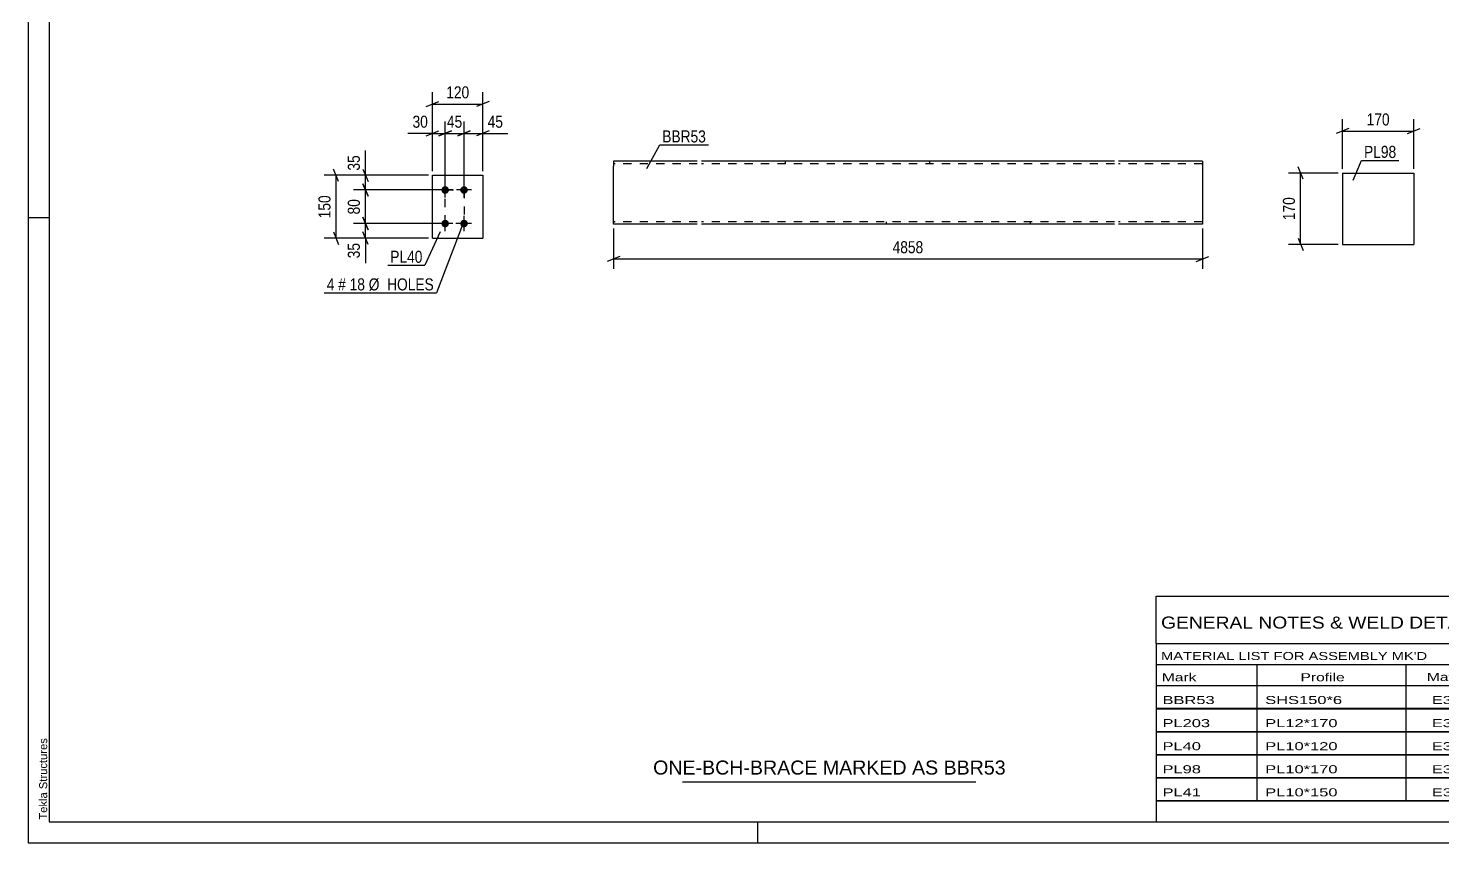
# Model space of a CAD drawing. Header units: millimetres. Extents: x 0 to 594, y 0 to 420.
# Drawn here: x 0 to 337.3, y 0 to 194.2 of the extents above; entities that cross this region are included whole.
import ezdxf

# ---------------------------------------------------------------- set-up
doc = ezdxf.new("R2010")
doc.units = ezdxf.units.MM
doc.linetypes.add('DXK_LINE_DOT2', pattern=[3.9198, 1.9599, -1.9599])
doc.styles.add('Arial', font='ARIAL.TTF', dxfattribs={"height": 0.2})
doc.styles.add('Arial Narrow', font='ARIALN.TTF', dxfattribs={"height": 0.2})

# ---------------------------------------------------------------- blocks, each defined once
blk = doc.blocks.new('Unknown-580609276-1130')
at = {"color": 5, "linetype": 'Continuous'}
for p, q in [((0, 420), (0, 0)), ((5, 415), (5, 5)), ((5, 149), (0, 149)), ((5, 5), (589, 5)), ((174, 0), (174, 5)), ((0, 0), (594, 0))]:
    blk.add_line(p, q, dxfattribs=at)
at = {"color": 174, "linetype": 'Continuous', "style": 'Arial'}
blk.add_text('Tekla Structures', height=1.9102, rotation=90, dxfattribs=at).set_placement((4.5, 5.5))
blk = doc.blocks.new('Part-580609276-2167 - 2161')
at = {"color": 2, "linetype": 'Continuous'}
for p, q in [((96.42, 144.13), (96.42, 159.13)), ((96.42, 159.13), (108.42, 159.13)), ((108.42, 159.13), (108.42, 144.13)), ((96.42, 144.13), (96.42, 144.13)), ((96.42, 144.13), (108.42, 144.13)), ((108.42, 144.13), (108.42, 144.13))]:
    blk.add_line(p, q, dxfattribs=at)
at = {"color": 7, "linetype": 'DXK_LINE_DOT2'}
for p, q in [((96.42, 159.13), (108.42, 159.13)), ((96.42, 144.13), (108.42, 144.13))]:
    blk.add_line(p, q, dxfattribs=at)
blk = doc.blocks.new('Bolt-580609276-2200 - 2161')
at = {"linetype": 'Continuous'}
for points in [[(99.42, 156.53), (99.61, 156.51), (99.79, 156.45), (99.95, 156.35), (100.09, 156.23), (100.2, 156.08), (100.28, 155.9), (100.32, 155.72), (100.32, 155.53), (100.28, 155.35), (100.2, 155.18), (100.09, 155.02), (99.95, 154.9), (99.79, 154.8), (99.61, 154.75), (99.42, 154.73), (99.23, 154.75), (99.06, 154.8), (98.89, 154.9), (98.75, 155.02), (98.64, 155.18), (98.57, 155.35), (98.53, 155.53), (98.53, 155.72), (98.57, 155.9), (98.64, 156.08), (98.75, 156.23), (98.89, 156.35), (99.06, 156.45), (99.23, 156.51)], [(103.92, 156.53), (104.11, 156.51), (104.29, 156.45), (104.45, 156.35), (104.59, 156.23), (104.7, 156.08), (104.78, 155.9), (104.82, 155.72), (104.82, 155.53), (104.78, 155.35), (104.7, 155.18), (104.59, 155.02), (104.45, 154.9), (104.29, 154.8), (104.11, 154.75), (103.92, 154.73), (103.73, 154.75), (103.56, 154.8), (103.39, 154.9), (103.25, 155.02), (103.14, 155.18), (103.07, 155.35), (103.03, 155.53), (103.03, 155.72), (103.07, 155.9), (103.14, 156.08), (103.25, 156.23), (103.39, 156.35), (103.56, 156.45), (103.73, 156.51)], [(99.42, 148.53), (99.61, 148.51), (99.79, 148.45), (99.95, 148.35), (100.09, 148.23), (100.2, 148.08), (100.28, 147.9), (100.32, 147.72), (100.32, 147.53), (100.28, 147.35), (100.2, 147.18), (100.09, 147.02), (99.95, 146.9), (99.79, 146.8), (99.61, 146.75), (99.42, 146.73), (99.23, 146.75), (99.06, 146.8), (98.89, 146.9), (98.75, 147.02), (98.64, 147.18), (98.57, 147.35), (98.53, 147.53), (98.53, 147.72), (98.57, 147.9), (98.64, 148.08), (98.75, 148.23), (98.89, 148.35), (99.06, 148.45), (99.23, 148.51)], [(103.92, 148.53), (104.11, 148.51), (104.29, 148.45), (104.45, 148.35), (104.59, 148.23), (104.7, 148.08), (104.78, 147.9), (104.82, 147.72), (104.82, 147.53), (104.78, 147.35), (104.7, 147.18), (104.59, 147.02), (104.45, 146.9), (104.29, 146.8), (104.11, 146.75), (103.92, 146.73), (103.73, 146.75), (103.56, 146.8), (103.39, 146.9), (103.25, 147.02), (103.14, 147.18), (103.07, 147.35), (103.03, 147.53), (103.03, 147.72), (103.07, 147.9), (103.14, 148.08), (103.25, 148.23), (103.39, 148.35), (103.56, 148.45), (103.73, 148.51)]]:
    blk.add_hatch(color=1, dxfattribs=at).paths.add_polyline_path(points)
at = {"color": 1, "linetype": 'Continuous'}
for p, q in [((101.22, 155.63), (97.62, 155.63)), ((99.42, 153.83), (99.42, 157.43)), ((105.72, 155.63), (102.12, 155.63)), ((103.92, 153.83), (103.92, 157.43)), ((99.42, 145.83), (99.42, 149.43)), ((103.92, 145.83), (103.92, 149.43)), ((101.22, 147.63), (97.62, 147.63)), ((105.72, 147.63), (102.12, 147.63))]:
    blk.add_line(p, q, dxfattribs=at)
blk = doc.blocks.new('Part-580609276-2404 - 2398')
at = {"color": 2, "linetype": 'Continuous'}
for p, q in [((313.43, 159.67), (330.43, 159.67)), ((313.43, 159.67), (313.43, 142.67)), ((330.43, 159.67), (330.43, 142.67)), ((313.43, 142.67), (330.43, 142.67))]:
    blk.add_line(p, q, dxfattribs=at)
blk = doc.blocks.new('Part-580609276-2436 - 2428')
at = {"color": 2, "linetype": 'Continuous'}
for p, q in [((159.54, 162.47), (139.54, 162.47)), ((139.54, 162.47), (139.54, 161.27)), ((259.02, 162.47), (160.54, 162.47)), ((280.02, 162.47), (260.02, 162.47)), ((280.02, 162.47), (280.02, 162.38)), ((280.02, 162.38), (280.02, 161.27)), ((139.54, 148.21), (139.54, 161.27)), ((280.02, 161.27), (280.02, 147.47)), ((139.54, 147.56), (139.54, 148.21)), ((139.54, 147.47), (139.54, 147.56)), ((159.54, 147.47), (139.54, 147.47)), ((259.02, 147.47), (160.54, 147.47)), ((280.02, 147.47), (260.02, 147.47))]:
    blk.add_line(p, q, dxfattribs=at)
at = {"color": 7, "linetype": 'DXK_LINE_DOT2'}
for p, q in [((180.54, 162.47), (180.54, 161.87)), ((214.91, 162.47), (214.91, 161.87)), ((280.02, 162.12), (280.02, 161.27)), ((159.54, 161.87), (139.54, 161.87)), ((259.02, 161.87), (160.54, 161.87)), ((280.02, 161.87), (260.02, 161.87)), ((139.54, 148.21), (139.54, 147.82)), ((139.54, 148.07), (139.54, 148.12)), ((159.54, 148.07), (139.54, 148.07)), ((139.54, 147.47), (139.54, 147.47)), ((259.02, 148.07), (160.54, 148.07)), ((204.66, 147.47), (204.66, 148.07)), ((239.02, 147.47), (239.02, 148.07)), ((280.02, 148.07), (260.02, 148.07)), ((280.02, 148.12), (280.02, 148.21)), ((280.02, 148.07), (280.02, 148.12)), ((280.02, 148.07), (280.02, 148.12))]:
    blk.add_line(p, q, dxfattribs=at)
blk = doc.blocks.new('Rectangle-580609276-2384 - 2161')
at = {"color": 1, "linetype": 'DXK_LINE_DOT2'}
blk.add_lwpolyline([(99.42, 155.63), (103.92, 155.63), (103.92, 147.63), (99.42, 147.63), (99.42, 155.63)], close=True, dxfattribs=at)
blk = doc.blocks.new('StraightDimension-580609276-2344 - 2161')
at = {"color": 7, "linetype": 'Continuous'}
for p, q in [((97.92, 168.53), (100.92, 169.73)), ((99.42, 156.63), (99.42, 171.98)), ((99.42, 169.13), (103.92, 169.13)), ((105.42, 169.73), (102.42, 168.53)), ((103.92, 156.63), (103.92, 171.98))]:
    blk.add_line(p, q, dxfattribs=at)
at = {"color": 0}
blk.add_wipeout([(104.1, 169.88), (104.1, 174.08), (99.24, 174.08), (99.24, 169.88)], dxfattribs=at)
at = {"color": 3, "style": 'Arial Narrow'}
blk.add_text('45', height=2.863, dxfattribs=at).set_placement((99.84, 170.48))
blk = doc.blocks.new('StraightDimension-580609276-2300 - 2161')
at = {"color": 7, "linetype": 'Continuous'}
for p, q in [((95.42, 159.13), (77.57, 159.13)), ((79.82, 160.63), (81.02, 157.63)), ((80.42, 155.63), (80.42, 159.13)), ((98.42, 155.63), (77.57, 155.63)), ((81.02, 154.13), (79.82, 157.13))]:
    blk.add_line(p, q, dxfattribs=at)
at = {"color": 0}
blk.add_wipeout([(79.67, 164.51), (75.47, 164.51), (75.47, 159.65), (79.67, 159.65)], dxfattribs=at)
at = {"color": 7, "linetype": 'Continuous'}
blk.add_line((80.42, 159.13), (80.42, 165.03), dxfattribs=at)
blk.add_line((80.42, 159.13), (80.42, 165.03), dxfattribs=at)
at = {"color": 3, "style": 'Arial Narrow'}
blk.add_text('35', height=2.863, rotation=90.0002, dxfattribs=at).set_placement((79.07, 160.25))
blk = doc.blocks.new('StraightDimension-580609276-2277 - 2161')
at = {"color": 7, "linetype": 'Continuous'}
for p, q in [((79.82, 149.13), (81.02, 146.13)), ((98.42, 147.63), (77.57, 147.63)), ((81.02, 142.63), (79.82, 145.63)), ((80.42, 144.13), (80.42, 147.63)), ((95.42, 144.13), (77.57, 144.13))]:
    blk.add_line(p, q, dxfattribs=at)
at = {"color": 0}
blk.add_wipeout([(79.67, 143.6), (75.47, 143.6), (75.47, 138.74), (79.67, 138.74)], dxfattribs=at)
at = {"color": 7, "linetype": 'Continuous'}
blk.add_line((80.42, 144.13), (80.42, 138.22), dxfattribs=at)
blk.add_line((80.42, 144.13), (80.42, 138.22), dxfattribs=at)
at = {"color": 3, "style": 'Arial Narrow'}
blk.add_text('35', height=2.863, rotation=90.0002, dxfattribs=at).set_placement((79.07, 139.34))
blk = doc.blocks.new('StraightDimension-580609276-2290 - 2161')
at = {"color": 7, "linetype": 'Continuous'}
for p, q in [((98.42, 155.63), (77.57, 155.63)), ((79.82, 157.13), (81.02, 154.13)), ((80.42, 147.63), (80.42, 155.63)), ((81.02, 146.13), (79.82, 149.13)), ((98.42, 147.63), (77.57, 147.63))]:
    blk.add_line(p, q, dxfattribs=at)
at = {"color": 0}
blk.add_wipeout([(79.67, 154.05), (75.47, 154.05), (75.47, 149.2), (79.67, 149.2)], dxfattribs=at)
at = {"color": 3, "style": 'Arial Narrow'}
blk.add_text('80', height=2.863, rotation=90.0002, dxfattribs=at).set_placement((79.07, 149.8))
blk = doc.blocks.new('StraightDimension-580609276-2314 - 2161')
at = {"color": 7, "linetype": 'Continuous'}
for p, q in [((95.42, 159.13), (70.57, 159.13)), ((74.02, 157.63), (72.82, 160.63)), ((73.42, 144.13), (73.42, 159.13)), ((72.82, 145.63), (74.02, 142.63)), ((95.42, 144.13), (70.57, 144.13))]:
    blk.add_line(p, q, dxfattribs=at)
at = {"color": 0}
blk.add_wipeout([(72.67, 154.97), (68.47, 154.97), (68.47, 148.28), (72.67, 148.28)], dxfattribs=at)
at = {"color": 3, "style": 'Arial Narrow'}
blk.add_text('150', height=2.863, rotation=90.0002, dxfattribs=at).set_placement((72.07, 148.88))
blk = doc.blocks.new('StraightDimension-580609276-2331 - 2161')
at = {"color": 7, "linetype": 'Continuous'}
for p, q in [((94.92, 168.53), (97.92, 169.73)), ((96.42, 160.13), (96.42, 171.98)), ((96.42, 169.13), (99.42, 169.13)), ((100.92, 169.73), (97.92, 168.53)), ((99.42, 156.63), (99.42, 171.98))]:
    blk.add_line(p, q, dxfattribs=at)
at = {"color": 0}
blk.add_wipeout([(95.9, 169.88), (95.9, 174.08), (91.04, 174.08), (91.04, 169.88)], dxfattribs=at)
at = {"color": 7, "linetype": 'Continuous'}
blk.add_line((96.42, 169.13), (90.52, 169.13), dxfattribs=at)
blk.add_line((96.42, 169.13), (90.52, 169.13), dxfattribs=at)
at = {"color": 3, "style": 'Arial Narrow'}
blk.add_text('30', height=2.863, dxfattribs=at).set_placement((91.64, 170.48))
blk = doc.blocks.new('StraightDimension-580609276-2354 - 2161')
at = {"color": 7, "linetype": 'Continuous'}
for p, q in [((102.42, 168.53), (105.42, 169.73)), ((103.92, 156.63), (103.92, 171.98)), ((103.92, 169.13), (108.42, 169.13)), ((109.92, 169.73), (106.92, 168.53)), ((108.42, 160.13), (108.42, 171.98))]:
    blk.add_line(p, q, dxfattribs=at)
at = {"color": 0}
blk.add_wipeout([(113.8, 169.88), (113.8, 174.08), (108.95, 174.08), (108.95, 169.88)], dxfattribs=at)
at = {"color": 7, "linetype": 'Continuous'}
blk.add_line((108.42, 169.13), (114.33, 169.13), dxfattribs=at)
blk.add_line((108.42, 169.13), (114.33, 169.13), dxfattribs=at)
at = {"color": 3, "style": 'Arial Narrow'}
blk.add_text('45', height=2.863, dxfattribs=at).set_placement((109.55, 170.48))
blk = doc.blocks.new('StraightDimension-580609276-2368 - 2161')
at = {"color": 7, "linetype": 'Continuous'}
for p, q in [((96.42, 160.13), (96.42, 178.98)), ((108.42, 160.13), (108.42, 178.98)), ((94.92, 175.53), (97.92, 176.73)), ((96.42, 176.13), (108.42, 176.13)), ((109.92, 176.73), (106.92, 175.53))]:
    blk.add_line(p, q, dxfattribs=at)
at = {"color": 0}
blk.add_wipeout([(105.76, 176.88), (105.76, 181.08), (99.08, 181.08), (99.08, 176.88)], dxfattribs=at)
at = {"color": 3, "style": 'Arial Narrow'}
blk.add_text('120', height=2.863, dxfattribs=at).set_placement((99.68, 177.48))
blk = doc.blocks.new('StraightDimension-580609276-2406 - 2398')
at = {"color": 7, "linetype": 'Continuous'}
for p, q in [((313.43, 160.67), (313.43, 172.52)), ((330.43, 160.67), (330.43, 172.52)), ((314.93, 170.27), (311.93, 169.07)), ((313.43, 169.67), (330.43, 169.67)), ((328.93, 169.07), (331.93, 170.27))]:
    blk.add_line(p, q, dxfattribs=at)
at = {"color": 0}
blk.add_wipeout([(325.27, 170.42), (325.27, 174.62), (318.59, 174.62), (318.59, 170.42)], dxfattribs=at)
at = {"color": 3, "style": 'Arial Narrow'}
blk.add_text('170', height=2.863, dxfattribs=at).set_placement((319.19, 171.02))
blk = doc.blocks.new('StraightDimension-580609276-2417 - 2398')
at = {"color": 7, "linetype": 'Continuous'}
for p, q in [((312.43, 159.67), (300.58, 159.67)), ((304.03, 158.17), (302.83, 161.17)), ((303.43, 142.67), (303.43, 159.67)), ((312.43, 142.67), (300.58, 142.67)), ((302.83, 144.17), (304.03, 141.17))]:
    blk.add_line(p, q, dxfattribs=at)
at = {"color": 0}
blk.add_wipeout([(302.68, 154.51), (298.48, 154.51), (298.48, 147.83), (302.68, 147.83)], dxfattribs=at)
at = {"color": 3, "style": 'Arial Narrow'}
blk.add_text('170', height=2.863, rotation=90.0002, dxfattribs=at).set_placement((302.08, 148.43))
blk = doc.blocks.new('StraightDimension-580609276-2441 - 2428')
at = {"color": 7, "linetype": 'Continuous'}
for p, q in [((139.54, 146.47), (139.54, 136.81)), ((280.02, 146.47), (280.02, 136.81)), ((141.04, 139.81), (138.04, 138.61)), ((139.54, 139.21), (280.02, 139.21)), ((278.52, 138.61), (281.52, 139.81))]:
    blk.add_line(p, q, dxfattribs=at)
at = {"color": 0}
blk.add_wipeout([(214.04, 139.96), (214.04, 144.16), (205.53, 144.16), (205.53, 139.96)], dxfattribs=at)
at = {"color": 3, "style": 'Arial Narrow'}
blk.add_text('4858', height=2.863, dxfattribs=at).set_placement((206.13, 140.56))
blk = doc.blocks.new('Unknown-580609276-4583')
at = {"color": 7, "linetype": 'Continuous'}
for p, q in [((269, 58.75), (429, 58.75)), ((269, 47.5), (269, 58.75)), ((429, 58.75), (429, 47.5)), ((269, 47.5), (429, 47.5)), ((269, 47.5), (269, 42.5)), ((429, 47.5), (429, 42.5)), ((269, 42.5), (429, 42.5)), ((269, 42.5), (269, 37.5)), ((293, 42.5), (293, 37.5)), ((328.5, 42.5), (328.5, 37.5)), ((354.5, 42.5), (354.5, 37.5)), ((367.5, 42.5), (367.5, 37.5)), ((385, 42.5), (385, 37.5)), ((407, 42.5), (407, 37.5)), ((429, 42.5), (429, 37.5)), ((269, 37.5), (429, 37.5)), ((269, 37.45), (269, 32.05)), ((269, 37.45), (429, 37.45)), ((293, 37.5), (293, 32)), ((328.5, 37.5), (328.5, 32)), ((354.5, 37.5), (354.5, 32)), ((367.5, 37.5), (367.5, 32)), ((385, 37.5), (385, 32)), ((407, 37.5), (407, 32)), ((429, 37.45), (429, 32.05)), ((269, 32.05), (429, 32.05)), ((269, 31.95), (269, 26.55)), ((269, 31.95), (429, 31.95)), ((293, 32), (293, 26.5)), ((328.5, 32), (328.5, 26.5)), ((354.5, 32), (354.5, 26.5)), ((367.5, 32), (367.5, 26.5)), ((385, 32), (385, 26.5)), ((407, 32), (407, 26.5)), ((429, 31.95), (429, 26.55)), ((269, 26.55), (429, 26.55)), ((269, 26.45), (269, 21.05)), ((269, 26.45), (429, 26.45)), ((293, 26.5), (293, 21)), ((328.5, 26.5), (328.5, 21)), ((354.5, 26.5), (354.5, 21)), ((367.5, 26.5), (367.5, 21)), ((385, 26.5), (385, 21)), ((407, 26.5), (407, 21)), ((429, 26.45), (429, 21.05)), ((269, 21.05), (429, 21.05)), ((269, 20.95), (269, 15.55)), ((269, 20.95), (429, 20.95)), ((293, 21), (293, 15.5)), ((328.5, 21), (328.5, 15.5)), ((354.5, 21), (354.5, 15.5)), ((367.5, 21), (367.5, 15.5)), ((385, 21), (385, 15.5)), ((407, 21), (407, 15.5)), ((429, 20.95), (429, 15.55)), ((269, 15.55), (429, 15.55)), ((269, 15.45), (269, 10.05)), ((269, 15.45), (429, 15.45)), ((293, 15.5), (293, 10)), ((328.5, 15.5), (328.5, 10)), ((354.5, 15.5), (354.5, 10)), ((367.5, 15.5), (367.5, 10)), ((385, 15.5), (385, 10)), ((407, 15.5), (407, 10)), ((429, 15.45), (429, 10.05)), ((269, 10.05), (429, 10.05)), ((269, 10), (429, 10)), ((269, 10), (269, 5)), ((385, 10), (385, 5)), ((407, 10), (407, 5)), ((429, 10), (429, 5)), ((269, 5), (429, 5))]:
    blk.add_line(p, q, dxfattribs=at)
at = {"color": 7, "style": 'Arial Narrow'}
for s, height, width, p in [('GENERAL NOTES & WELD DETAILS :', 2.8633, 1.4, (270.15, 51.06)), ('REFER TYP DRAWING TYP-01', 1.9089, 1.6, (353.7, 51.16)), ("MATERIAL LIST FOR ASSEMBLY MK'D", 1.9089, 1.6, (270.15, 43.56)), ('BBR53', 1.909, 1.794707, (362.57, 43.47)), ('1', 1.91, 1.794707, (391.08, 43.56)), ('No. Required', 1.9089, 1.6, (400.41, 43.56)), ('Mark', 1.909, 1.7, (270.34, 38.5)), ('Profile', 1.909, 1.7, (303.41, 38.5)), ('Material', 1.909, 1.7, (333.54, 38.56)), ('Length', 1.909, 1.7, (369, 38.56)), ('Weight', 1.909, 1.7, (411, 38.56)), ('No.', 1.909, 1.7, (358.5, 38.56)), ('Area', 1.909, 1.7, (391.5, 38.56))]:
    blk.add_text(s, height=height, dxfattribs=dict(at, width=width)).set_placement(p)
at = {"color": 7, "linetype": 'Continuous', "style": 'Arial Narrow'}
for s, height, width, p in [('BBR53', 1.909, 1.794707, (270.5, 33.06)), ('SHS150*6', 1.909, 1.794707, (295, 33.06)), ('E350', 1.909, 1.794707, (334.74, 33.06)), ('1', 1.91, 1.794707, (358.86, 33.06)), ('4858', 1.909, 1.794707, (371.58, 33.06)), ('2.9', 1.909, 1.794707, (395.32, 33.06)), ('131.3', 1.909, 1.794707, (411.96, 33.06)), ('PL203', 1.909, 1.794707, (270.5, 27.56)), ('PL12*170', 1.909, 1.794707, (295, 27.56)), ('E350', 1.909, 1.794707, (334.74, 27.56)), ('1', 1.91, 1.794707, (358.86, 27.56)), ('842', 1.909, 1.794707, (373.77, 27.56)), ('0.3', 1.909, 1.794707, (395.32, 27.56)), ('13.5', 1.909, 1.794707, (414.14, 27.56)), ('PL40', 1.909, 1.794707, (270.5, 22.06)), ('PL10*120', 1.909, 1.794707, (295, 22.06)), ('E350', 1.909, 1.794707, (334.74, 22.06)), ('4', 1.91, 1.794707, (358.86, 22.06)), ('150', 1.909, 1.794707, (373.77, 22.06)), ('0.0', 1.909, 1.794707, (395.32, 22.06)), ('5.7', 1.909, 1.794707, (416.33, 22.06)), ('PL98', 1.909, 1.794707, (270.5, 16.56)), ('PL10*170', 1.909, 1.794707, (295, 16.56)), ('E350', 1.909, 1.794707, (334.74, 16.56)), ('1', 1.91, 1.794707, (358.86, 16.56)), ('170', 1.909, 1.794707, (373.77, 16.56)), ('0.1', 1.909, 1.794707, (395.32, 16.56)), ('2.3', 1.909, 1.794707, (416.33, 16.56)), ('PL41', 1.909, 1.794707, (270.5, 11.06)), ('PL10*150', 1.909, 1.794707, (295, 11.06)), ('E350', 1.909, 1.794707, (334.74, 11.06)), ('1', 1.91, 1.794707, (358.86, 11.06)), ('150', 1.909, 1.794707, (373.77, 11.06)), ('0.1', 1.909, 1.794707, (395.32, 11.06)), ('1.8', 1.909, 1.794707, (416.33, 11.06)), ('Total', 1.909, 1.7, (371.33, 6.5)), ('3.5', 1.909, 1.794707, (394.83, 6.5)), ('154.5', 1.909, 1.794707, (411.96, 6.5))]:
    blk.add_text(s, height=height, dxfattribs=dict(at, width=width)).set_placement(p)
blk = doc.blocks.new('Unknown-580609276-4584')
at = {"color": 7, "linetype": 'Continuous'}
blk.add_line((156, 14.5), (226, 14.5), dxfattribs=at)
at = {"color": 7, "style": 'Arial'}
blk.add_text('ONE-BCH-BRACE MARKED AS BBR53', height=3.3428, dxfattribs=at).set_placement((149.02, 16.25))
blk = doc.blocks.new('Mark-580609276-2163 - 2161')
at = {"color": 0}
blk.add_wipeout([(94.01, 138.27), (94.01, 141.27), (86.33, 141.27), (86.33, 138.27)], dxfattribs=at)
blk.add_wipeout([(94.01, 138.27), (94.01, 141.27), (86.33, 141.27), (86.33, 138.27)], dxfattribs=at)
at = {"color": 30, "linetype": 'Continuous'}
for p in [(98.26, 145.63), (85.73, 137.67)]:
    blk.add_line(p, (94.61, 137.67), dxfattribs=at)
at = {"color": 3, "style": 'Arial Narrow'}
blk.add_text('PL40', height=2.863, dxfattribs=at).set_placement((86.33, 138.27))
blk = doc.blocks.new('Mark-580609276-2196 - 2161')
at = {"color": 0}
blk.add_wipeout([(73.01, 131.69), (73.01, 134.69), (71.19, 134.69), (71.19, 131.69)], dxfattribs=at)
blk.add_wipeout([(73.01, 131.69), (73.01, 134.69), (71.19, 134.69), (71.19, 131.69)], dxfattribs=at)
blk.add_wipeout([(75.74, 131.69), (75.74, 134.69), (73.91, 134.69), (73.91, 131.69)], dxfattribs=at)
blk.add_wipeout([(75.74, 131.69), (75.74, 134.69), (73.91, 134.69), (73.91, 131.69)], dxfattribs=at)
at = {"color": 3, "style": 'Arial Narrow'}
blk.add_text('4', height=2.86, dxfattribs=at).set_placement((71.19, 131.69))
at = {"color": 0}
blk.add_wipeout([(80.3, 131.69), (80.3, 134.69), (76.64, 134.69), (76.64, 131.69)], dxfattribs=at)
blk.add_wipeout([(80.3, 131.69), (80.3, 134.69), (76.64, 134.69), (76.64, 131.69)], dxfattribs=at)
at = {"color": 3, "style": 'Arial Narrow'}
blk.add_text('#', height=2.86, dxfattribs=at).set_placement((73.91, 131.69))
at = {"color": 0}
blk.add_wipeout([(96.73, 131.69), (96.73, 134.69), (81.2, 134.69), (81.2, 131.69)], dxfattribs=at)
blk.add_wipeout([(96.73, 131.69), (96.73, 134.69), (81.2, 134.69), (81.2, 131.69)], dxfattribs=at)
at = {"color": 7, "linetype": 'Continuous'}
for p in [(103.75, 147.72), (70.59, 131.09)]:
    blk.add_line(p, (97.33, 131.09), dxfattribs=at)
at = {"color": 3, "style": 'Arial Narrow'}
for s, p in [('18', (76.64, 131.69)), ('Ø  HOLES', (81.2, 131.69))]:
    blk.add_text(s, height=2.863, dxfattribs=at).set_placement(p)
blk = doc.blocks.new('Mark-580609276-2400 - 2398')
at = {"color": 0}
blk.add_wipeout([(326.24, 163.29), (326.24, 166.29), (318.57, 166.29), (318.57, 163.29)], dxfattribs=at)
blk.add_wipeout([(326.24, 163.29), (326.24, 166.29), (318.57, 166.29), (318.57, 163.29)], dxfattribs=at)
at = {"color": 30, "linetype": 'Continuous'}
for p, q in [((316, 158.01), (317.97, 162.69)), ((317.97, 162.69), (326.84, 162.69))]:
    blk.add_line(p, q, dxfattribs=at)
at = {"color": 3, "style": 'Arial Narrow'}
blk.add_text('PL98', height=2.863, dxfattribs=at).set_placement((318.57, 163.29))
blk = doc.blocks.new('Mark-580609276-2432 - 2428')
at = {"color": 0}
blk.add_wipeout([(161.61, 166.97), (161.61, 169.97), (151.2, 169.97), (151.2, 166.97)], dxfattribs=at)
blk.add_wipeout([(161.61, 166.97), (161.61, 169.97), (151.2, 169.97), (151.2, 166.97)], dxfattribs=at)
at = {"color": 30, "linetype": 'Continuous'}
for p, q in [((147.55, 160.72), (150.6, 166.37)), ((150.6, 166.37), (162.21, 166.37))]:
    blk.add_line(p, q, dxfattribs=at)
at = {"color": 3, "style": 'Arial Narrow'}
blk.add_text('BBR53', height=2.863, dxfattribs=at).set_placement((151.2, 166.97))

msp = doc.modelspace()

# ---------------------------------------------------------------- block references
for name in ['Unknown-580609276-1130', 'Part-580609276-2436 - 2428', 'Part-580609276-2167 - 2161', 'Part-580609276-2404 - 2398', 'Bolt-580609276-2200 - 2161', 'Rectangle-580609276-2384 - 2161', 'Unknown-580609276-4583', 'Unknown-580609276-4584']:
    msp.add_blockref(name, (0, 0))

# ---------------------------------------------------------------- next in the draw order: block references
for name in ['StraightDimension-580609276-2344 - 2161', 'StraightDimension-580609276-2406 - 2398', 'Mark-580609276-2432 - 2428', 'StraightDimension-580609276-2277 - 2161', 'StraightDimension-580609276-2441 - 2428']:
    msp.add_blockref(name, (0, 0))

# ---------------------------------------------------------------- next in the draw order: block references
for name in ['Mark-580609276-2400 - 2398', 'StraightDimension-580609276-2300 - 2161', 'StraightDimension-580609276-2417 - 2398']:
    msp.add_blockref(name, (0, 0))

# ---------------------------------------------------------------- next in the draw order: block references
msp.add_blockref('StraightDimension-580609276-2290 - 2161', (0, 0))

# ---------------------------------------------------------------- next in the draw order: block references
msp.add_blockref('StraightDimension-580609276-2314 - 2161', (0, 0))

# ---------------------------------------------------------------- next in the draw order: block references
for name in ['StraightDimension-580609276-2331 - 2161', 'Mark-580609276-2163 - 2161']:
    msp.add_blockref(name, (0, 0))

# ---------------------------------------------------------------- next in the draw order: block references
for name in ['StraightDimension-580609276-2354 - 2161', 'Mark-580609276-2196 - 2161']:
    msp.add_blockref(name, (0, 0))

# ---------------------------------------------------------------- next in the draw order: block references
msp.add_blockref('StraightDimension-580609276-2368 - 2161', (0, 0))

doc.saveas('drawing.dxf')
